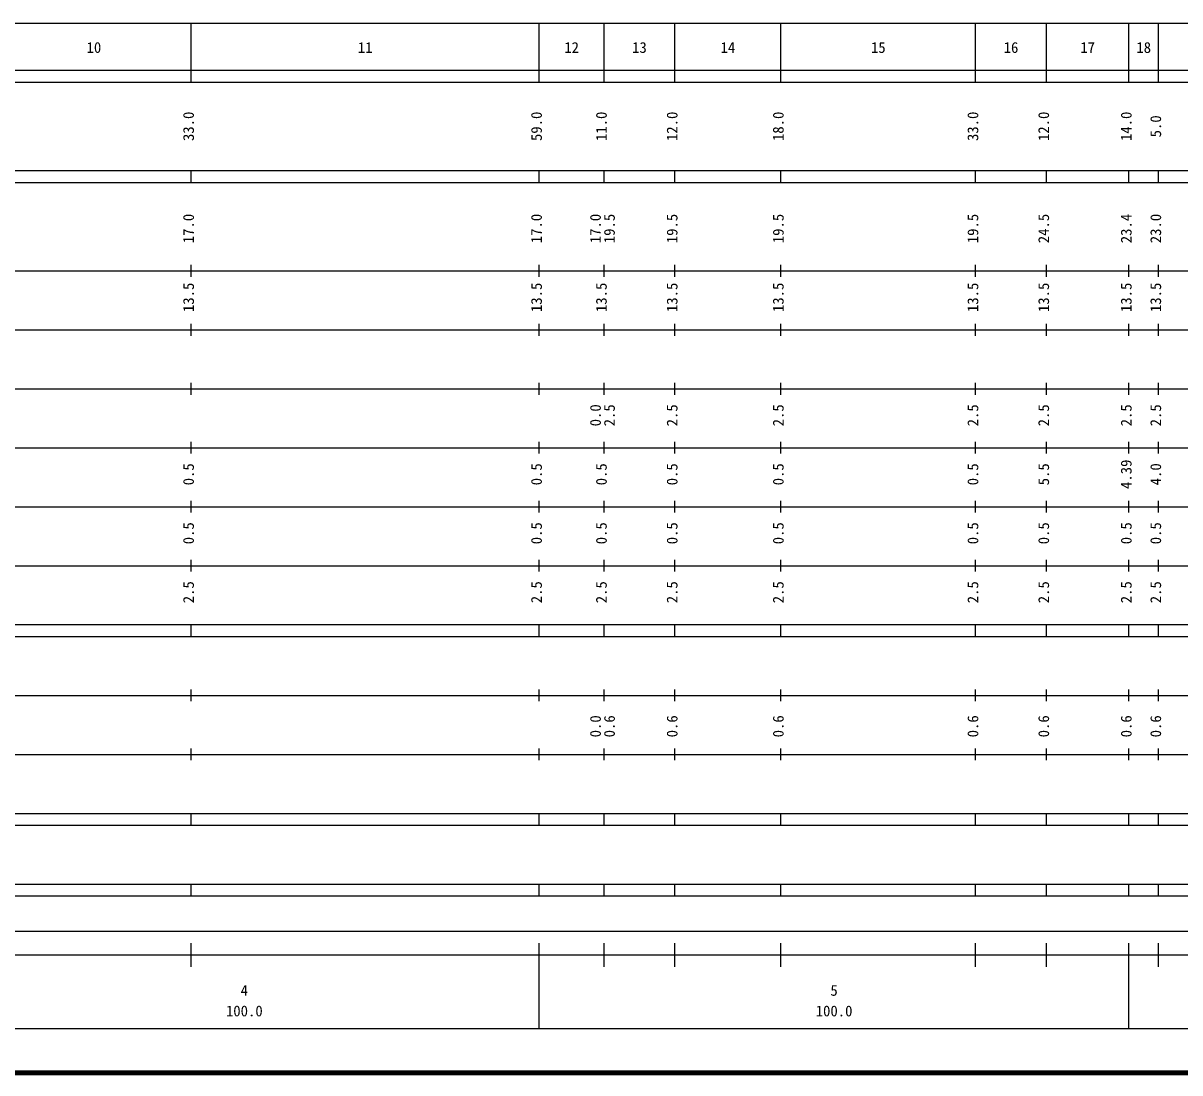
# Model space of a CAD drawing. Units: millimetres on the paper, enlarged 1000 times. Extents: x 40000 to 680000, y 20000 to 380000.
# Drawn here: x 280496 to 476632, y 20000 to 198000 of the extents above; entities that cross this region are included whole.
import ezdxf
from ezdxf.enums import TextEntityAlignment as Align

# ---------------------------------------------------------------- set-up
doc = ezdxf.new("R2010")
doc.units = ezdxf.units.MM
doc.header["$LTSCALE"] = 1000
doc.layers.add('M-TTL', color=2, linetype='Continuous', lineweight=140)
doc.layers.add('M-TTL-BAND', color=7, linetype='Continuous', lineweight=25)
doc.styles.add('ＭＳ ゴシック', font='')
doc.styles.get('ＭＳ ゴシック').set_extended_font_data('MS Gothic')

msp = doc.modelspace()

# ---------------------------------------------------------------- linework, layer by layer
at = {"layer": 'M-TTL'}
msp.add_line((40000, 20000), (680000, 20000), dxfattribs=at)
at = {"layer": 'M-TTL-BAND'}
for p, q in [((68000, 198000), (579000, 198000)), ((309000, 188000), (309000, 198000)), ((368000, 188000), (368000, 198000)), ((379000, 188000), (379000, 198000)), ((391000, 188000), (391000, 198000)), ((409000, 188000), (409000, 198000)), ((442000, 188000), (442000, 198000)), ((454000, 188000), (454000, 198000)), ((468000, 188000), (468000, 198000)), ((473000, 188000), (473000, 198000)), ((40000, 190000), (579000, 190000)), ((40000, 188000), (579000, 188000)), ((40000, 173000), (579000, 173000)), ((309000, 171000), (309000, 173000)), ((368000, 171000), (368000, 173000)), ((379000, 171000), (379000, 173000)), ((391000, 171000), (391000, 173000)), ((409000, 171000), (409000, 173000)), ((442000, 171000), (442000, 173000)), ((454000, 171000), (454000, 173000)), ((468000, 171000), (468000, 173000)), ((473000, 171000), (473000, 173000)), ((40000, 171000), (579000, 171000)), ((309000, 155000), (309000, 157000)), ((368000, 155000), (368000, 157000)), ((379000, 155000), (379000, 157000)), ((391000, 155000), (391000, 157000)), ((409000, 155000), (409000, 157000)), ((442000, 155000), (442000, 157000)), ((454000, 155000), (454000, 157000)), ((468000, 155000), (468000, 157000)), ((473000, 155000), (473000, 157000)), ((40000, 156000), (579000, 156000)), ((46000, 146000), (579000, 146000)), ((309000, 145000), (309000, 147000)), ((368000, 145000), (368000, 147000)), ((379000, 145000), (379000, 147000)), ((391000, 145000), (391000, 147000)), ((409000, 145000), (409000, 147000)), ((442000, 145000), (442000, 147000)), ((454000, 145000), (454000, 147000)), ((468000, 145000), (468000, 147000)), ((473000, 145000), (473000, 147000)), ((52000, 136000), (579000, 136000)), ((309000, 135000), (309000, 137000)), ((368000, 135000), (368000, 137000)), ((379000, 135000), (379000, 137000)), ((391000, 135000), (391000, 137000)), ((409000, 135000), (409000, 137000)), ((442000, 135000), (442000, 137000)), ((454000, 135000), (454000, 137000)), ((468000, 135000), (468000, 137000)), ((473000, 135000), (473000, 137000)), ((46000, 126000), (579000, 126000)), ((309000, 125000), (309000, 127000)), ((368000, 125000), (368000, 127000)), ((379000, 125000), (379000, 127000)), ((391000, 125000), (391000, 127000)), ((409000, 125000), (409000, 127000)), ((442000, 125000), (442000, 127000)), ((454000, 125000), (454000, 127000)), ((468000, 125000), (468000, 127000)), ((473000, 125000), (473000, 127000)), ((52000, 116000), (579000, 116000)), ((309000, 115000), (309000, 117000)), ((368000, 115000), (368000, 117000)), ((379000, 115000), (379000, 117000)), ((391000, 115000), (391000, 117000)), ((409000, 115000), (409000, 117000)), ((442000, 115000), (442000, 117000)), ((454000, 115000), (454000, 117000)), ((468000, 115000), (468000, 117000)), ((473000, 115000), (473000, 117000)), ((46000, 106000), (579000, 106000)), ((309000, 105000), (309000, 107000)), ((368000, 105000), (368000, 107000)), ((379000, 105000), (379000, 107000)), ((391000, 105000), (391000, 107000)), ((409000, 105000), (409000, 107000)), ((442000, 105000), (442000, 107000)), ((454000, 105000), (454000, 107000)), ((468000, 105000), (468000, 107000)), ((473000, 105000), (473000, 107000)), ((40000, 96000), (579000, 96000)), ((309000, 94000), (309000, 96000)), ((368000, 94000), (368000, 96000)), ((379000, 94000), (379000, 96000)), ((391000, 94000), (391000, 96000)), ((409000, 94000), (409000, 96000)), ((442000, 94000), (442000, 96000)), ((454000, 94000), (454000, 96000)), ((468000, 94000), (468000, 96000)), ((473000, 94000), (473000, 96000)), ((40000, 94000), (579000, 94000)), ((309000, 83000), (309000, 85000)), ((368000, 83000), (368000, 85000)), ((379000, 83000), (379000, 85000)), ((391000, 83000), (391000, 85000)), ((409000, 83000), (409000, 85000)), ((442000, 83000), (442000, 85000)), ((454000, 83000), (454000, 85000)), ((468000, 83000), (468000, 85000)), ((473000, 83000), (473000, 85000)), ((49000, 84000), (579000, 84000)), ((309000, 73000), (309000, 75000)), ((368000, 73000), (368000, 75000)), ((379000, 73000), (379000, 75000)), ((391000, 73000), (391000, 75000)), ((409000, 73000), (409000, 75000)), ((442000, 73000), (442000, 75000)), ((454000, 73000), (454000, 75000)), ((468000, 73000), (468000, 75000)), ((473000, 73000), (473000, 75000)), ((40000, 74000), (579000, 74000)), ((40000, 64000), (579000, 64000)), ((309000, 62000), (309000, 64000)), ((368000, 62000), (368000, 64000)), ((379000, 62000), (379000, 64000)), ((391000, 62000), (391000, 64000)), ((409000, 62000), (409000, 64000)), ((442000, 62000), (442000, 64000)), ((454000, 62000), (454000, 64000)), ((468000, 62000), (468000, 64000)), ((473000, 62000), (473000, 64000)), ((40000, 62000), (579000, 62000)), ((40000, 52000), (579000, 52000)), ((309000, 50000), (309000, 52000)), ((368000, 50000), (368000, 52000)), ((379000, 50000), (379000, 52000)), ((391000, 50000), (391000, 52000)), ((409000, 50000), (409000, 52000)), ((442000, 50000), (442000, 52000)), ((454000, 50000), (454000, 52000)), ((468000, 50000), (468000, 52000)), ((473000, 50000), (473000, 52000)), ((40000, 50000), (579000, 50000)), ((71000, 44000), (565000, 44000)), ((309000, 38000), (309000, 42000)), ((368000, 27500), (368000, 42000)), ((379000, 38000), (379000, 42000)), ((391000, 38000), (391000, 42000)), ((409000, 38000), (409000, 42000)), ((442000, 38000), (442000, 42000)), ((454000, 38000), (454000, 42000)), ((468000, 27500), (468000, 42000)), ((473000, 38000), (473000, 42000)), ((40000, 40000), (579000, 40000)), ((68000, 27500), (579000, 27500))]:
    msp.add_line(p, q, dxfattribs=at)

# ---------------------------------------------------------------- texts
at = {"layer": 'M-TTL-BAND', "style": 'ＭＳ ゴシック'}
for s, p in [('10', (292500, 192405)), ('11', (338500, 192405)), ('12', (373500, 192405)), ('13', (385000, 192405)), ('14', (400000, 192405)), ('15', (425500, 192405)), ('16', (448000, 192405)), ('17', (461000, 192405)), ('18', (470500, 192405)), ('4', (318000, 32523)), ('5', (418000, 32523)), ('100.0', (318000, 29033)), ('100.0', (418000, 29033))]:
    msp.add_text(s, height=1833, dxfattribs=at).set_placement(p, align=Align.BOTTOM_CENTER)
for s, p in [('33.0', (310000, 180500)), ('59.0', (369000, 180500)), ('11.0', (380000, 180500)), ('12.0', (392000, 180500)), ('18.0', (410000, 180500)), ('33.0', (443000, 180500)), ('12.0', (455000, 180500)), ('14.0', (469000, 180500)), ('5.0', (474000, 180500)), ('17.0', (310000, 163174)), ('17.0', (369000, 163174)), ('17.0', (379000, 163174)), ('19.5', (381370, 163174)), ('19.5', (392000, 163174)), ('19.5', (410000, 163174)), ('19.5', (443000, 163174)), ('24.5', (455000, 163174)), ('23.4', (469000, 163174)), ('23.0', (474000, 163174)), ('13.5', (310000, 151500)), ('13.5', (369000, 151500)), ('13.5', (380000, 151500)), ('13.5', (392000, 151500)), ('13.5', (410000, 151500)), ('13.5', (443000, 151500)), ('13.5', (455000, 151500)), ('13.5', (469000, 151500)), ('13.5', (474000, 151500)), ('0.0', (379000, 131500)), ('2.5', (381370, 131500)), ('2.5', (392000, 131500)), ('2.5', (410000, 131500)), ('2.5', (443000, 131500)), ('2.5', (455000, 131500)), ('2.5', (469000, 131500)), ('2.5', (474000, 131500)), ('4.39', (469000, 121500)), ('0.5', (310000, 121500)), ('0.5', (369000, 121500)), ('0.5', (380000, 121500)), ('0.5', (392000, 121500)), ('0.5', (410000, 121500)), ('0.5', (443000, 121500)), ('5.5', (455000, 121500)), ('4.0', (474000, 121500)), ('0.5', (310000, 111500)), ('0.5', (369000, 111500)), ('0.5', (380000, 111500)), ('0.5', (392000, 111500)), ('0.5', (410000, 111500)), ('0.5', (443000, 111500)), ('0.5', (455000, 111500)), ('0.5', (469000, 111500)), ('0.5', (474000, 111500)), ('2.5', (310000, 101500)), ('2.5', (369000, 101500)), ('2.5', (380000, 101500)), ('2.5', (392000, 101500)), ('2.5', (410000, 101500)), ('2.5', (443000, 101500)), ('2.5', (455000, 101500)), ('2.5', (469000, 101500)), ('2.5', (474000, 101500)), ('0.0', (379000, 78764)), ('0.6', (381370, 78764)), ('0.6', (392000, 78764)), ('0.6', (410000, 78764)), ('0.6', (443000, 78764)), ('0.6', (455000, 78764)), ('0.6', (469000, 78764)), ('0.6', (474000, 78764))]:
    msp.add_text(s, height=1833, rotation=90, dxfattribs=at).set_placement(p, align=Align.BOTTOM_CENTER)

doc.saveas('drawing.dxf')
